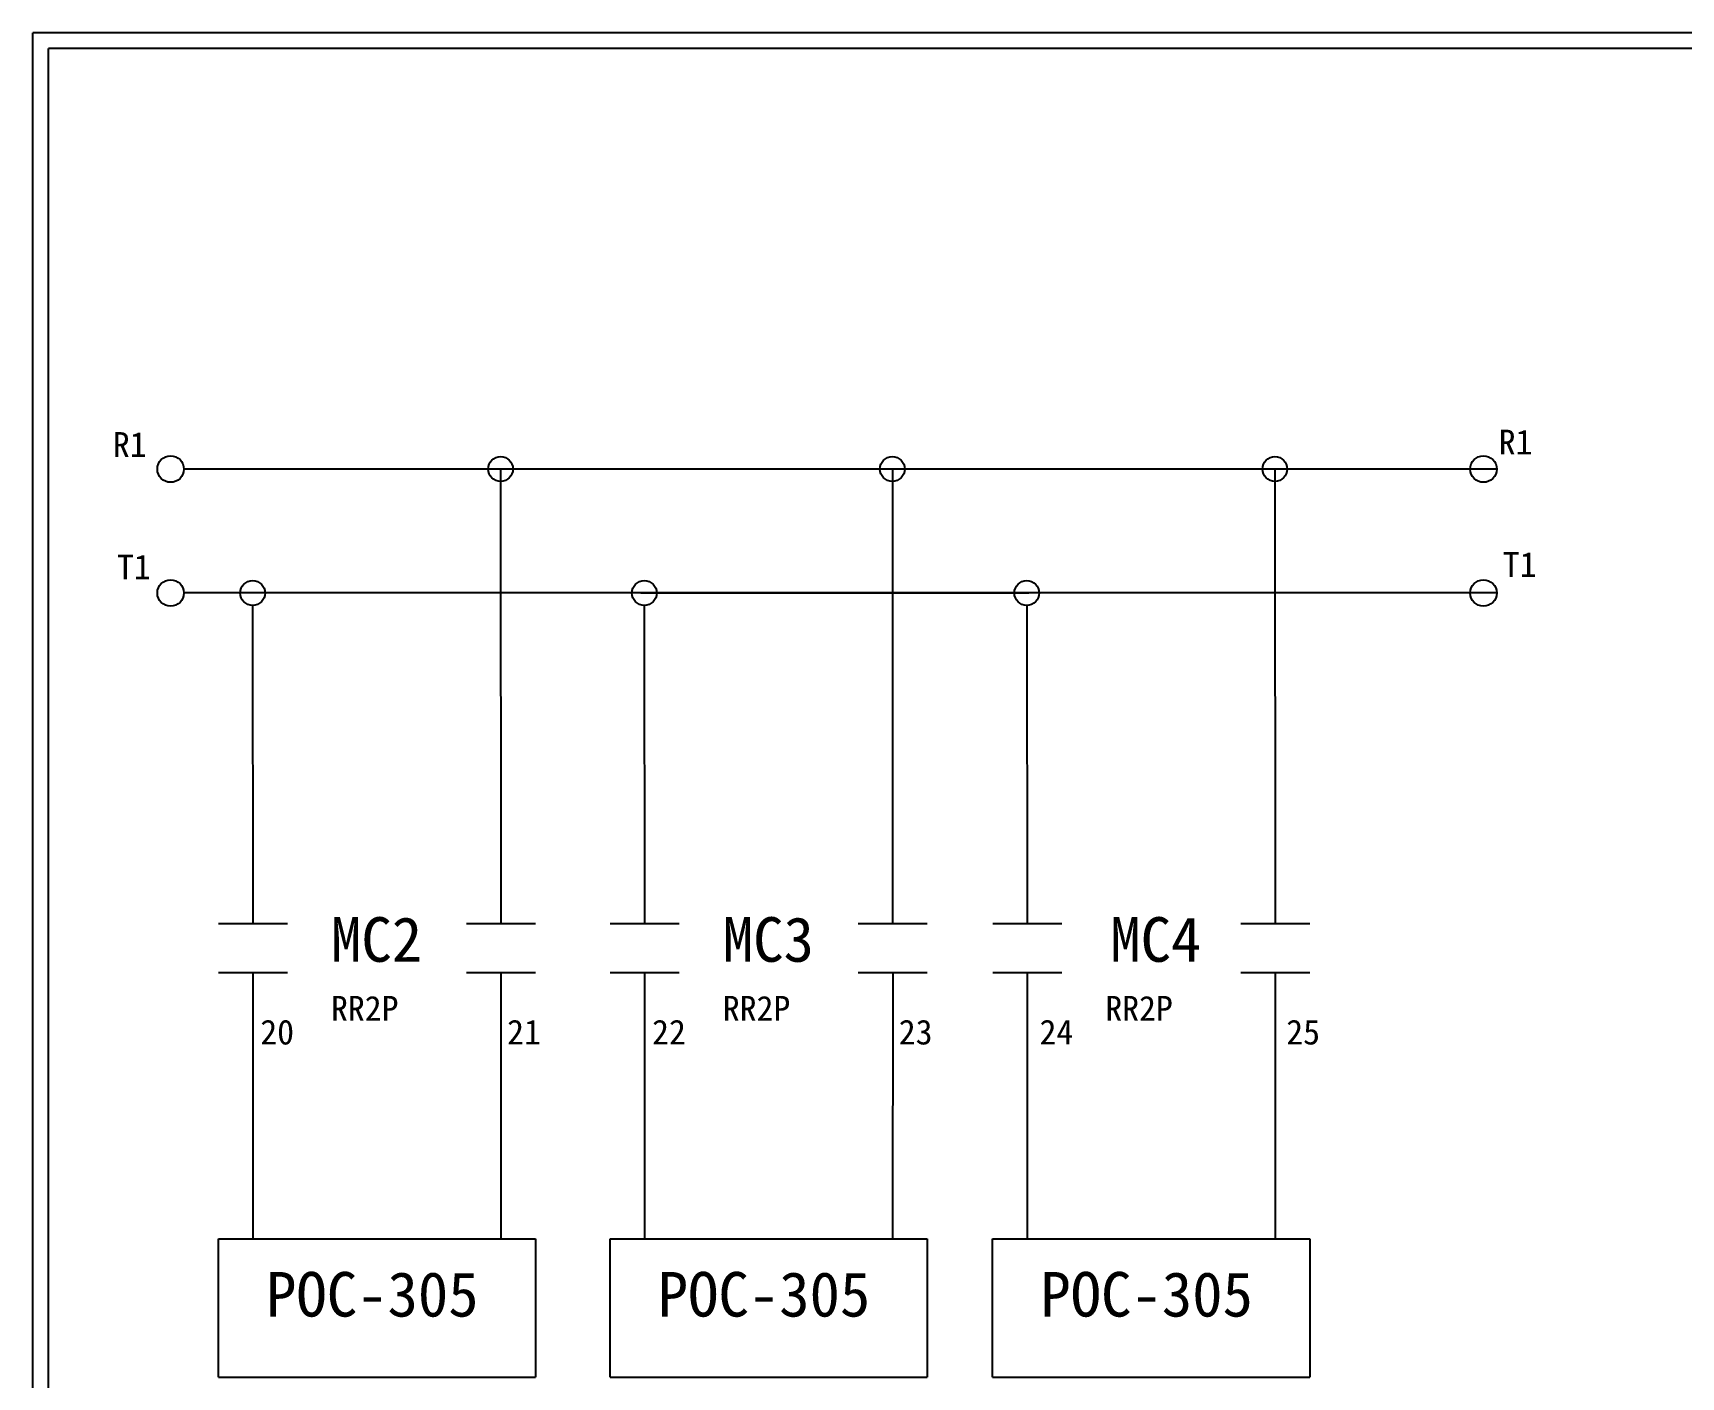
# Model space of a CAD drawing. Extents: x 10 to 297, y 3 to 207.
# Drawn here: x 10 to 142.9, y 98.5 to 207 of the extents above; entities that cross this region are included whole.
import ezdxf

# ---------------------------------------------------------------- set-up
doc = ezdxf.new("R2010")
doc.units = 0
doc.layers.get('0').update_dxf_attribs({"linetype": 'CONTINUOUS'})
doc.layers.add('圖框層', color=7, linetype='CONTINUOUS')
doc.layers.add('標尺寸層', color=3, linetype='CONTINUOUS')
doc.styles.add('STSL', font='kaiu.ttf')

msp = doc.modelspace()

# ---------------------------------------------------------------- linework, layer by layer
for p, q in [((128.02, 171.79), (22.17, 171.79)), ((47.7, 171.79), (47.73, 135.14)), ((79.29, 171.79), (79.31, 135.14)), ((110.13, 171.79), (110.16, 135.14)), ((128.02, 161.79), (22.17, 161.79)), ((27.71, 160.79), (27.73, 135.14)), ((59.29, 160.79), (59.32, 135.14)), ((90.14, 160.79), (90.16, 135.14))]:
    msp.add_line(p, q)
for centre in [(21.1, 171.79), (126.95, 171.79), (21.1, 161.79), (126.95, 161.79)]:
    msp.add_circle(centre, 1.07)
at = {"layer": '圖框層', "color": 7}
for p, q in [((297, 206.97), (10, 206.97)), ((10, 3), (10, 206.97)), ((295.75, 205.72), (11.25, 205.72)), ((11.25, 4.25), (11.25, 205.72))]:
    msp.add_line(p, q, dxfattribs=at)
at = {"layer": '標尺寸層', "color": 7}
for p, q in [((59, 161.79), (90.29, 161.79)), ((24.95, 135.14), (30.52, 135.14)), ((44.95, 135.14), (50.52, 135.14)), ((56.53, 135.14), (62.1, 135.14)), ((76.53, 135.14), (82.1, 135.14)), ((87.38, 135.14), (92.95, 135.14)), ((107.38, 135.14), (112.95, 135.14)), ((24.95, 131.17), (30.52, 131.17)), ((27.73, 131.17), (27.73, 109.68)), ((44.95, 131.17), (50.52, 131.17)), ((47.73, 131.17), (47.73, 109.68)), ((56.53, 131.17), (62.1, 131.17)), ((59.32, 131.17), (59.32, 109.68)), ((76.53, 131.17), (82.1, 131.17)), ((79.32, 131.17), (79.31, 109.68)), ((87.38, 131.17), (92.95, 131.17)), ((90.16, 131.17), (90.16, 109.68)), ((107.38, 131.17), (112.95, 131.17)), ((110.16, 131.17), (110.16, 109.68)), ((24.95, 109.68), (30.51, 109.68)), ((24.95, 98.54), (24.95, 109.68)), ((30.51, 109.68), (44.95, 109.68)), ((44.95, 109.68), (50.51, 109.68)), ((50.51, 109.68), (50.51, 98.54)), ((56.53, 109.68), (62.1, 109.68)), ((56.53, 98.54), (56.53, 109.68)), ((62.1, 109.68), (76.53, 109.68)), ((76.53, 109.68), (82.1, 109.68)), ((82.1, 109.68), (82.1, 98.54)), ((87.37, 109.68), (92.94, 109.68)), ((87.37, 98.54), (87.37, 109.68)), ((92.94, 109.68), (107.37, 109.68)), ((107.37, 109.68), (112.94, 109.68)), ((112.94, 109.68), (112.94, 98.54)), ((24.95, 98.54), (30.51, 98.54)), ((30.51, 98.54), (44.95, 98.54)), ((44.95, 98.54), (50.51, 98.54)), ((56.53, 98.54), (62.1, 98.54)), ((62.1, 98.54), (76.53, 98.54)), ((76.53, 98.54), (82.1, 98.54)), ((87.37, 98.54), (92.94, 98.54)), ((92.94, 98.54), (107.37, 98.54)), ((107.37, 98.54), (112.94, 98.54))]:
    msp.add_line(p, q, dxfattribs=at)
for centre in [(47.7, 171.79), (79.29, 171.79), (110.13, 171.79), (27.71, 161.79), (59.29, 161.79), (90.13, 161.79)]:
    msp.add_circle(centre, 1, dxfattribs=at)

# ---------------------------------------------------------------- texts
at = {"layer": '圖框層', "color": 4, "style": 'STSL'}
for s, height, p in [('R1', 2, (16.44, 172.77)), ('R1', 2, (128.18, 172.97)), ('T1', 2, (16.77, 162.89)), ('T1', 2, (128.51, 163.09)), ('MC2', 3.6, (34.03, 132.04)), ('MC3', 3.6, (65.62, 132.04)), ('MC4', 3.6, (96.86, 132.04)), ('RR2P', 2, (34.03, 127.29)), ('RR2P', 2, (65.62, 127.29)), ('RR2P', 2, (96.46, 127.29)), ('20', 2, (28.33, 125.37)), ('21', 2, (48.23, 125.37)), ('22', 2, (59.92, 125.37)), ('23', 2, (79.81, 125.37)), ('24', 2, (91.16, 125.37)), ('25', 2, (111.05, 125.37)), ('POC-305', 3.6, (28.79, 103.42)), ('POC-305', 3.6, (60.37, 103.42)), ('POC-305', 3.6, (91.22, 103.42))]:
    msp.add_text(s, height=height, dxfattribs=at).set_placement(p)

doc.saveas('drawing.dxf')
